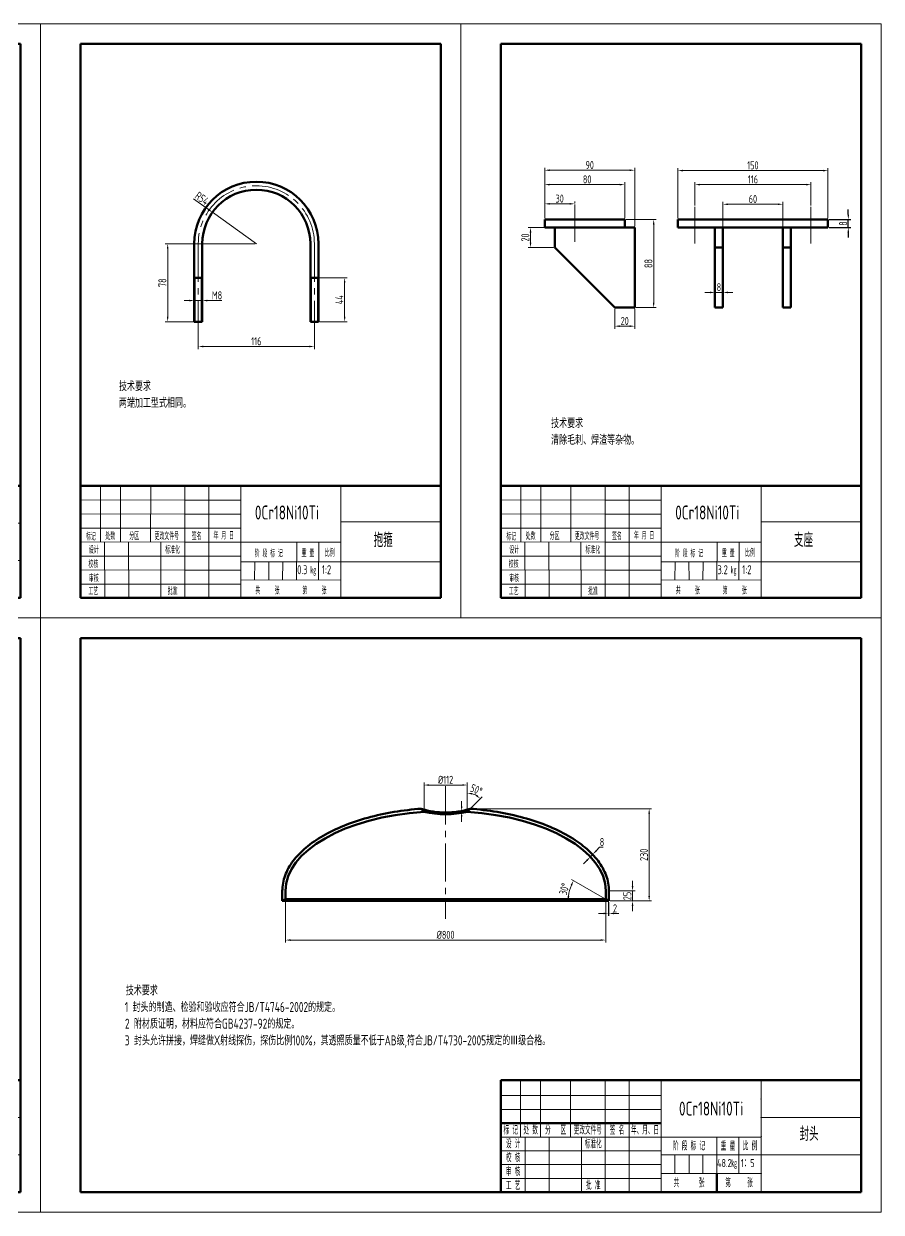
# Model space of a CAD drawing. Header units: millimetres. Extents: x -4783 to 11684, y 6425 to 68023.
# Drawn here: x -3167 to -2739, y 6770 to 7364 of the extents above; entities that cross this region are included whole.
import ezdxf
from ezdxf.enums import TextEntityAlignment as Align

# ---------------------------------------------------------------- set-up
doc = ezdxf.new("R2010")
doc.units = ezdxf.units.MM
doc.linetypes.add('CENTER2', pattern=[28.575, 19.05, -3.175, 3.175, -3.175])
for name, color, linetype, lineweight in [('中心线', 1, 'CENTER2', 15), ('剖面线', 2, 'Continuous', 20), ('尺寸线', 3, 'Continuous', 15), ('细实线', 2, 'Continuous', 15), ('轮廓', 6, 'Continuous', 50), ('轮廓线', 7, 'Continuous', 50)]:
    doc.layers.add(name, color=color, linetype=linetype, lineweight=lineweight)
doc.styles.add('工程字', font='gbenor.shx', dxfattribs={"width": 0.8, "bigfont": 'gbcbig.shx'})
doc.styles.add('文字3.5', font='SimSun.ttf', dxfattribs={"width": 0.5, "height": 3.5})
doc.styles.add('文字4.0', font='SimSun.ttf', dxfattribs={"width": 0.5, "height": 4})
doc.styles.add('文字5.0', font='SimSun.ttf', dxfattribs={"width": 0.5, "height": 5})
doc.dimstyles.new('支撑板', dxfattribs={"dimtxt": 4, "dimasz": 2.5, "dimexe": 1.25, "dimexo": 0.625, "dimtad": 1, "dimdec": 0, "dimlfac": 2, "dimtxsty": '工程字', "dimcen": 2.5, "dimadec": 0, "dimazin": 0, "dimtp": 0.5, "dimtm": 1e-09, "dimtfac": 0.5, "dimtdec": 0, "dimtix": 1, "dimtmove": 0, "dimatfit": 3, "dimfxl": 0, "dimarcsym": 0})

# ---------------------------------------------------------------- blocks, each defined once
blk = doc.blocks.new('A4')
at = {"layer": '剖面线'}
for p, q in [((-180, 66), (-180.07, 37.98)), ((-170, 65.97), (-170.07, 37.95)), ((-155, 65.94), (-155.07, 37.92)), ((-138, 66.03), (-137.99, 9.99)), ((-126, 66.03), (-125.99, 9.99)), ((-110, 66.03), (-109.99, 9.99)), ((-60, 66.04), (-59.99, 10)), ((-190, 59), (-138, 58.9)), ((-138.04, 58.9), (-110, 58.9)), ((-190.01, 52), (-138.01, 51.9)), ((-138.04, 51.9), (-110, 51.9)), ((-10, 48.04), (-60, 48.01)), ((-190, 44.9), (-110, 44.9)), ((-190.04, 38), (-138.04, 37.9)), ((-178, 38), (-177.85, 10)), ((-166, 38.07), (-165.85, 10.07)), ((-150, 38.15), (-149.85, 10.15)), ((-138.04, 37.9), (-110, 37.9)), ((-110, 37.9), (-59.99, 37.9)), ((-81.99, 38.07), (-82.07, 18.97)), ((-70.99, 38.02), (-71.07, 18.93)), ((-190, 30.9), (-110, 30.9)), ((-190.07, 24), (-138.07, 23.9)), ((-138.04, 23.9), (-110, 23.9)), ((-59.98, 28.01), (-110, 28.01)), ((-103.03, 28.14), (-103.12, 19.09)), ((-96.04, 28.01), (-96.01, 19.01)), ((-89.04, 28.01), (-89.12, 18.96)), ((-9.99, 28.04), (-59.98, 28.01)), ((-109.82, 18.97), (-59.99, 19.13)), ((-190, 16.9), (-110, 16.9))]:
    blk.add_line(p, q, dxfattribs=at)
at = {"layer": '细实线'}
for p, q in [((0, 297), (-210, 297)), ((-210, 297), (-210, 0)), ((0, 0), (0, 297)), ((-210, 0), (0, 0))]:
    blk.add_line(p, q, dxfattribs=at)
at = {"layer": '轮廓'}
for p, q in [((-190, 10), (-190, 78)), ((-10, 78), (-10, 10)), ((-190, 66), (-10, 66.04)), ((-10, 10), (-190, 10))]:
    blk.add_line(p, q, dxfattribs=at)
at = {"layer": '轮廓线'}
for p, q in [((-10, 287), (-190, 287)), ((-190, 287), (-190, 10)), ((-10, 10), (-10, 287)), ((-190, 10), (-10, 10))]:
    blk.add_line(p, q, dxfattribs=at)
at = {"layer": '尺寸线', "style": '工程字', "width": 0.8}
for tag, height, p in [('5', 7, (-86.88, 49.22)), ('1', 7, (-38.82, 35.49)), ('3', 4.5, (-79.24, 21.89)), ('4', 4.5, (-67.13, 21.89))]:
    blk.add_attdef(tag, text='', height=height, dxfattribs=at).set_placement(p, align=Align.CENTER)
at = {"layer": '轮廓', "style": '文字5.0', "width": 0.5}
for s, p in [('标记', (-184.88, 41.05)), ('处数', (-175.18, 41.29)), ('分区 ', (-162.51, 41.29)), ('更改文件号', (-146.94, 41.29)), ('签名', (-132.04, 41.29)), ('年 月 日', (-118.48, 41.51)), ('设计', (-183.41, 34.4)), ('标准化', (-144.05, 34.4)), ('阶 段 标 记', (-96.04, 32.62)), ('重 量', (-76.45, 32.85)), ('比例', (-65.55, 32.85)), ('校核', (-183.63, 27.29)), ('kg', (-73.78, 23.52)), ('审核', (-183.41, 20.18)), ('工艺', (-183.63, 13.74)), ('批准', (-144.05, 13.74)), ('共     张        第     张', (-84.9, 14.06))]:
    blk.add_text(s, height=3.5, dxfattribs=at).set_placement(p, align=Align.MIDDLE)
blk = doc.blocks.new('*D314')
at = {"layer": 'Defpoints', "color": 0}
for p in [(-2765.7, 7265.89), (-2755.53, 7265.89), (-2765.7, 7261.89)]:
    blk.add_point(p, dxfattribs=at)
at = {"layer": '尺寸线', "color": 0, "lineweight": -2}
for p, q in [((-2755.53, 7268.39), (-2755.53, 7270.89)), ((-2765.08, 7265.89), (-2754.28, 7265.89)), ((-2755.53, 7261.89), (-2755.53, 7265.89)), ((-2765.08, 7261.89), (-2754.28, 7261.89)), ((-2755.53, 7259.39), (-2755.53, 7256.89))]:
    blk.add_line(p, q, dxfattribs=at)
at = {"layer": '尺寸线', "color": 0}
for points in [[(-2755.95, 7268.39), (-2755.12, 7268.39), (-2755.53, 7265.89)], [(-2755.95, 7259.39), (-2755.12, 7259.39), (-2755.53, 7261.89)]]:
    blk.add_solid(points, dxfattribs=at)
at = {"layer": '尺寸线', "color": 0, "insert": (-2758.16, 7263.89), "char_height": 4, "attachment_point": 5, "rotation": 90, "style": '工程字'}
blk.add_mtext('8', dxfattribs=at)
blk = doc.blocks.new('A3')
at = {"layer": '细实线'}
for p, q in [((-420, 297), (-420, 0)), ((-420, 297), (0, 297)), ((0, 297), (0, 0)), ((-180.15, 66), (-180.15, 37.6)), ((-170.15, 66), (-170.15, 37.6)), ((-155.23, 37.6), (-155.23, 66)), ((-137.99, 66), (-137.99, 10)), ((-126, 66), (-126, 10)), ((-109.99, 66), (-109.98, 10)), ((-59.99, 66), (-59.98, 10)), ((-190, 58.3), (-109.99, 58.3)), ((-190, 51.4), (-109.99, 51.4)), ((-10, 47.33), (-59.99, 47.32)), ((-190, 37.6), (-59.98, 37.6)), ((-177.82, 37.6), (-177.82, 10)), ((-165.82, 37.6), (-165.82, 10)), ((-149.82, 37.6), (-149.82, 10)), ((-82.07, 37.6), (-82.07, 19.33)), ((-71.07, 37.6), (-71.07, 19.33)), ((-190, 30.7), (-109.98, 30.7)), ((-190, 23.8), (-109.98, 23.8)), ((-59.98, 28.67), (-109.98, 28.66)), ((-103.12, 28.66), (-103.12, 19.33)), ((-96.01, 28.66), (-96.01, 19.33)), ((-89.12, 28.66), (-89.12, 19.33)), ((-10, 28.67), (-59.98, 28.67)), ((-59.98, 19.33), (-109.98, 19.32)), ((-190, 16.9), (-109.98, 16.9)), ((0, 0), (-420, 0))]:
    blk.add_line(p, q, dxfattribs=at)
for p in [(-59.99, 56.67), (-59.99, 47.33), (-10, 47.33), (-59.98, 38), (-59.98, 28.67), (-10, 28.67), (-59.98, 19.33)]:
    blk.add_point(p, dxfattribs=at)
at = {"layer": '轮廓'}
for p, q in [((-190, 66), (-10, 66)), ((-190, 66), (-190, 10)), ((-10, 10), (-10, 66)), ((-190, 44.5), (-109.98, 44.5)), ((-190, 10), (-10, 10))]:
    blk.add_line(p, q, dxfattribs=at)
at = {"layer": '轮廓线'}
for p, q in [((-400, 287), (-400, 10)), ((-400, 287), (-10, 287)), ((-10, 287), (-10, 10)), ((-82.07, 19.33), (-82.07, 10)), ((-10, 10), (-400, 10))]:
    blk.add_line(p, q, dxfattribs=at)
at = {"layer": '细实线', "linetype": 'Continuous', "style": '工程字', "width": 0.8}
for tag, height, p in [('1', 7, (-36.02, 35.64)), ('3', 4, (-78.37, 22.56)), ('4', 4, (-66.7, 22.56)), ('2', 7, (-36.02, 17.15))]:
    blk.add_attdef(tag, text='', height=height, dxfattribs=at).set_placement(p, align=Align.CENTER)
at = {"layer": '轮廓', "char_height": 4, "attachment_point": 5, "style": '文字4.0'}
for s, insert, width in [('标 记', (-185.08, 41.05), 9.8461), ('处 数', (-175.15, 41.05), 10), ('分   区', (-162.69, 41.05), 14.9286), ('更改文件号', (-146.61, 41.05), 17.2367), ('签 名', (-131.99, 41.05), 11.9886), ('年、月、日', (-117.99, 41.05), 16.0167), ('设 计', (-183.91, 34.15), 12.181), ('标准化', (-143.9, 34.15), 11.8301), ('阶 段 标 记', (-96.03, 33.13), 27.9116), ('重 量', (-76.57, 33.13), 11.0002), ('比 例', (-65.53, 33.13), 11.0898), ('校 核', (-183.91, 27.25), 12.181), ('审 核', (-183.91, 20.35), 12.181), ('工 艺', (-183.91, 13.45), 12.181), ('批 准', (-143.9, 13.45), 11.8301), ('共      张', (-96.03, 14.66), 27.9082)]:
    blk.add_mtext(s, dxfattribs=dict(at, insert=insert, width=width))
at = {"layer": '轮廓线', "attachment_point": 5}
for s, insert, char_height, width, style in [('kg', (-73.5, 24), 3.5, 4.8652, '文字3.5'), ('第     张', (-71.02, 14.66), 4, 22.0936, '文字4.0')]:
    blk.add_mtext(s, dxfattribs=dict(at, insert=insert, char_height=char_height, width=width, style=style))

msp = doc.modelspace()

# ---------------------------------------------------------------- linework, layer by layer
at = {"layer": '中心线'}
for p, q in [((-2892.2445, 7273.393), (-2892.2445, 7254.7108)), ((-2832.2025, 7253.9471), (-2832.2025, 7272.1873)), ((-2774.2025, 7253.9471), (-2774.2025, 7272.1873)), ((-3080.2998, 7253.7686), (-3080.2998, 7214.8227)), ((-3022.2998, 7253.7686), (-3022.2998, 7214.8227)), ((-2956.7313, 6982.6437), (-2956.7313, 6916.4432))]:
    msp.add_line(p, q, dxfattribs=at)
msp.add_arc((-3051.2998, 7253.7686), 29, 0, 180, dxfattribs=at)
at = {"layer": '尺寸线'}
for p, q in [((-2907.2445, 7266.518), (-2907.2445, 7291.7723)), ((-2904.7445, 7290.5223), (-2864.7445, 7290.5223)), ((-2862.2445, 7262.518), (-2862.2445, 7291.7723)), ((-2840.7025, 7266.518), (-2840.7025, 7291.5894)), ((-2838.2025, 7290.3394), (-2768.2025, 7290.3394)), ((-2765.7025, 7266.518), (-2765.7025, 7291.5894)), ((-2907.2445, 7266.518), (-2907.2445, 7284.5845)), ((-2904.7445, 7283.3345), (-2869.7445, 7283.3345)), ((-2867.2445, 7266.518), (-2867.2445, 7284.5845)), ((-2832.2025, 7272.8123), (-2832.2025, 7284.5845)), ((-2829.7025, 7283.3345), (-2776.7025, 7283.3345)), ((-2774.2025, 7272.8123), (-2774.2025, 7284.5845)), ((-3082.6669, 7276.2358), (-3075.2824, 7270.9465)), ((-2907.2445, 7266.518), (-2907.2445, 7274.9661)), ((-2904.7445, 7273.7161), (-2894.7445, 7273.7161)), ((-2892.2445, 7274.018), (-2892.2445, 7274.9661)), ((-2818.1805, 7262.518), (-2818.1805, 7274.7592)), ((-2815.6805, 7273.5092), (-2790.7244, 7273.5092)), ((-2788.2244, 7262.518), (-2788.2244, 7274.7592)), ((-3051.2998, 7253.7686), (-3073.25, 7269.4908)), ((-2866.6195, 7265.893), (-2851.5359, 7265.893)), ((-2902.8695, 7261.893), (-2915.5585, 7261.893)), ((-2914.3085, 7254.393), (-2914.3085, 7259.393)), ((-2852.7859, 7263.393), (-2852.7859, 7224.393)), ((-3051.9248, 7253.7686), (-3096.8481, 7253.7686)), ((-3095.5981, 7251.2686), (-3095.5981, 7217.3227)), ((-2902.8695, 7251.893), (-2915.5585, 7251.893)), ((-3019.6748, 7236.7686), (-3005.9345, 7236.7686)), ((-3082.2998, 7229.3092), (-3082.2998, 7224.126)), ((-3078.2998, 7229.3092), (-3078.2998, 7224.126)), ((-3007.1845, 7217.3227), (-3007.1845, 7234.2686)), ((-2824.6805, 7229.43), (-2827.1805, 7229.43)), ((-2822.1805, 7226.8461), (-2822.1805, 7230.68)), ((-2822.1805, 7229.43), (-2818.1805, 7229.43)), ((-2818.1805, 7226.8461), (-2818.1805, 7230.68)), ((-2815.6805, 7229.43), (-2813.1805, 7229.43)), ((-3084.7998, 7225.376), (-3087.2998, 7225.376)), ((-3082.2998, 7225.376), (-3078.2998, 7225.376)), ((-3075.7998, 7225.376), (-3068.5831, 7225.376)), ((-2872.2445, 7221.268), (-2872.2445, 7211.331)), ((-2862.2445, 7221.268), (-2862.2445, 7211.331)), ((-2861.6195, 7221.893), (-2851.5359, 7221.893)), ((-3078.9248, 7214.8227), (-3096.8481, 7214.8227)), ((-3080.2998, 7214.1977), (-3080.2998, 7201.1638)), ((-3022.3218, 7214.1977), (-3022.3218, 7201.1638)), ((-3019.6748, 7214.8227), (-3005.9345, 7214.8227)), ((-2869.7445, 7212.581), (-2864.7445, 7212.581)), ((-3077.7998, 7202.4138), (-3024.8218, 7202.4138)), ((-2967.5313, 6970.5382), (-2967.5313, 6984.488)), ((-2965.0313, 6983.238), (-2948.4333, 6983.238)), ((-2945.9333, 6970.5342), (-2945.9333, 6984.488)), ((-2945.9333, 6970.8456), (-2945.9333, 6980.4585)), ((-2948.7293, 6972.6131), (-2948.7293, 6975.1131)), ((-2943.9919, 6971.8506), (-2938.4739, 6977.3687)), ((-2946.5544, 6970.1131), (-2949.9793, 6970.1131)), ((-2946.5544, 6969.9131), (-2949.9793, 6969.9131)), ((-2948.7293, 6969.9131), (-2948.7293, 6970.1131)), ((-2945.9333, 6969.9092), (-2945.9333, 6970.2206)), ((-2943.8089, 6971.4087), (-2853.7912, 6971.4087)), ((-2855.0412, 6927.7794), (-2855.0412, 6968.9087)), ((-2948.7293, 6967.4131), (-2948.7293, 6964.9131)), ((-2881.5127, 6950.3284), (-2879.7694, 6952.1202)), ((-2879.7694, 6952.1202), (-2878.0777, 6952.1202)), ((-2886.1151, 6945.5979), (-2887.8584, 6943.806)), ((-2885.1289, 6948.1264), (-2883.4758, 6946.5181)), ((-2884.3718, 6947.3897), (-2883.256, 6948.5365)), ((-2884.0132, 6949.2732), (-2882.3601, 6947.6648)), ((-2877.2726, 6926.5156), (-2893.8705, 6936.0985)), ((-2863.3405, 6932.7794), (-2863.3405, 6935.2794)), ((-2874.5063, 6930.2794), (-2862.0905, 6930.2794)), ((-2863.3405, 6925.2794), (-2863.3405, 6930.2794)), ((-3036.7313, 6925.5781), (-3036.7313, 6904.5029)), ((-2876.7313, 6925.5781), (-2876.7313, 6904.5029)), ((-2875.3313, 6924.6544), (-2875.3313, 6917.8007)), ((-2875.1313, 6924.6544), (-2875.1313, 6917.8007)), ((-2874.5063, 6925.2794), (-2853.7912, 6925.2794)), ((-2874.5063, 6925.2794), (-2862.0905, 6925.2794)), ((-2863.3405, 6922.7794), (-2863.3405, 6920.2794)), ((-2877.8313, 6919.0507), (-2880.3313, 6919.0507)), ((-2875.1313, 6919.0507), (-2875.3313, 6919.0507)), ((-2872.6313, 6919.0507), (-2870.1313, 6919.0507)), ((-3034.2313, 6905.7529), (-2879.2313, 6905.7529))]:
    msp.add_line(p, q, dxfattribs=at)
for centre, radius, start, end in [((-2945.9333, 6969.9092), 9.2992, 60.4501551, 74.5498449), ((-2875.1313, 6925.2794), 20.3882, 157.0300204, 172.9699796)]:
    msp.add_arc(centre, radius, start, end, dxfattribs=at)
for points in [[(-2904.7445, 7290.939), (-2904.7445, 7290.1056), (-2907.2445, 7290.5223)], [(-2864.7445, 7290.939), (-2864.7445, 7290.1056), (-2862.2445, 7290.5223)], [(-2838.2025, 7290.7561), (-2838.2025, 7289.9227), (-2840.7025, 7290.3394)], [(-2768.2025, 7290.7561), (-2768.2025, 7289.9227), (-2765.7025, 7290.3394)], [(-2904.7445, 7283.7511), (-2904.7445, 7282.9178), (-2907.2445, 7283.3345)], [(-2869.7445, 7283.7511), (-2869.7445, 7282.9178), (-2867.2445, 7283.3345)], [(-2829.7025, 7283.7511), (-2829.7025, 7282.9178), (-2832.2025, 7283.3345)], [(-2776.7025, 7283.7511), (-2776.7025, 7282.9178), (-2774.2025, 7283.3345)], [(-3075.0398, 7271.2853), (-3075.5251, 7270.6078), (-3073.25, 7269.4908)], [(-2904.7445, 7274.1327), (-2904.7445, 7273.2994), (-2907.2445, 7273.7161)], [(-2894.7445, 7274.1327), (-2894.7445, 7273.2994), (-2892.2445, 7273.7161)], [(-2815.6805, 7273.9259), (-2815.6805, 7273.0926), (-2818.1805, 7273.5092)], [(-2790.7244, 7273.9259), (-2790.7244, 7273.0926), (-2788.2244, 7273.5092)], [(-2853.2026, 7263.393), (-2852.3693, 7263.393), (-2852.7859, 7265.893)], [(-2914.7252, 7259.393), (-2913.8919, 7259.393), (-2914.3085, 7261.893)], [(-3096.0148, 7251.2686), (-3095.1814, 7251.2686), (-3095.5981, 7253.7686)], [(-2914.7252, 7254.393), (-2913.8919, 7254.393), (-2914.3085, 7251.893)], [(-3007.6011, 7234.2686), (-3006.7678, 7234.2686), (-3007.1845, 7236.7686)], [(-2824.6805, 7229.8466), (-2824.6805, 7229.0133), (-2822.1805, 7229.43)], [(-2815.6805, 7229.8466), (-2815.6805, 7229.0133), (-2818.1805, 7229.43)], [(-3084.7998, 7225.7927), (-3084.7998, 7224.9594), (-3082.2998, 7225.376)], [(-3075.7998, 7225.7927), (-3075.7998, 7224.9594), (-3078.2998, 7225.376)], [(-2853.2026, 7224.393), (-2852.3693, 7224.393), (-2852.7859, 7221.893)], [(-3096.0148, 7217.3227), (-3095.1814, 7217.3227), (-3095.5981, 7214.8227)], [(-3007.6011, 7217.3227), (-3006.7678, 7217.3227), (-3007.1845, 7214.8227)], [(-2869.7445, 7212.9976), (-2869.7445, 7212.1643), (-2872.2445, 7212.581)], [(-2864.7445, 7212.9976), (-2864.7445, 7212.1643), (-2862.2445, 7212.581)], [(-3077.7998, 7202.8305), (-3077.7998, 7201.9971), (-3080.2998, 7202.4138)], [(-3024.8218, 7202.8305), (-3024.8218, 7201.9971), (-3022.3218, 7202.4138)], [(-2965.0313, 6983.6546), (-2965.0313, 6982.8213), (-2967.5313, 6983.238)], [(-2948.4333, 6983.6546), (-2948.4333, 6982.8213), (-2945.9333, 6983.238)], [(-2943.512, 6978.4595), (-2943.4, 6979.2853), (-2945.9333, 6979.2085)], [(-2941.0947, 6978.3304), (-2941.5994, 6977.6673), (-2939.3577, 6976.4848)], [(-2949.1459, 6972.6131), (-2948.3126, 6972.6131), (-2948.7293, 6970.1131)], [(-2949.1459, 6967.4131), (-2948.3126, 6967.4131), (-2948.7293, 6969.9131)], [(-2855.4579, 6968.9087), (-2854.6246, 6968.9087), (-2855.0412, 6971.4087)], [(-2881.8113, 6950.6189), (-2881.2141, 6950.0378), (-2883.256, 6948.5365)], [(-2886.4137, 6945.8884), (-2885.8165, 6945.3073), (-2884.3718, 6947.3897)], [(-2894.2758, 6933.4217), (-2893.53, 6933.05), (-2892.788, 6935.4735)], [(-2863.7571, 6932.7794), (-2862.9238, 6932.7794), (-2863.3405, 6930.2794)], [(-2894.9503, 6927.7491), (-2895.7821, 6927.8002), (-2895.5195, 6925.2794)], [(-2855.4579, 6927.7794), (-2854.6246, 6927.7794), (-2855.0412, 6925.2794)], [(-2863.7571, 6922.7794), (-2862.9238, 6922.7794), (-2863.3405, 6925.2794)], [(-2877.8313, 6919.4674), (-2877.8313, 6918.634), (-2875.3313, 6919.0507)], [(-2872.6313, 6919.4674), (-2872.6313, 6918.634), (-2875.1313, 6919.0507)], [(-3034.2313, 6906.1695), (-3034.2313, 6905.3362), (-3036.7313, 6905.7529)], [(-2879.2313, 6906.1695), (-2879.2313, 6905.3362), (-2876.7313, 6905.7529)]]:
    msp.add_solid(points, dxfattribs=at)
at = {"layer": '细实线'}
for p, q in [((-3081.7998, 7236.7686), (-3081.7998, 7214.8227)), ((-3078.7998, 7236.7686), (-3078.7998, 7214.8227)), ((-3023.7998, 7236.7686), (-3023.7998, 7214.8227)), ((-3020.7998, 7236.7686), (-3020.7998, 7214.8227))]:
    msp.add_line(p, q, dxfattribs=at)
at = {"layer": '轮廓线'}
for p, q in [((-2907.2445, 7265.893), (-2867.2445, 7265.893)), ((-2907.2445, 7261.893), (-2907.2445, 7265.893)), ((-2867.2445, 7261.893), (-2867.2445, 7265.893)), ((-2840.7025, 7265.893), (-2765.7025, 7265.893)), ((-2840.7025, 7261.893), (-2840.7025, 7265.893)), ((-2765.7025, 7265.893), (-2765.7025, 7261.893)), ((-2862.2445, 7261.893), (-2907.2445, 7261.893)), ((-2902.2445, 7261.893), (-2902.2445, 7251.893)), ((-2862.2445, 7261.893), (-2862.2445, 7221.893)), ((-2765.7025, 7261.893), (-2840.7025, 7261.893)), ((-2822.1805, 7261.893), (-2822.1805, 7221.893)), ((-2818.1805, 7221.893), (-2818.1805, 7261.893)), ((-2788.2244, 7221.893), (-2788.2244, 7261.893)), ((-2784.2244, 7261.893), (-2784.2244, 7221.893)), ((-3082.2998, 7253.7686), (-3082.2998, 7226.7686)), ((-3078.2998, 7253.7686), (-3078.2998, 7226.7686)), ((-3024.2998, 7253.7686), (-3024.2998, 7226.7686)), ((-3020.2998, 7253.7686), (-3020.2998, 7226.7686)), ((-2872.2445, 7221.893), (-2902.2445, 7251.893)), ((-2822.1805, 7251.893), (-2818.1805, 7251.893)), ((-2784.2244, 7251.893), (-2788.2244, 7251.893)), ((-3078.2998, 7236.7686), (-3082.2998, 7236.7686)), ((-3024.2998, 7236.7686), (-3020.2998, 7236.7686)), ((-3082.2998, 7226.7686), (-3082.2998, 7214.8227)), ((-3078.2998, 7226.7686), (-3078.2998, 7214.8227)), ((-3024.2998, 7226.7686), (-3024.2998, 7214.8227)), ((-3020.2998, 7226.7686), (-3020.2998, 7214.8227)), ((-2862.2445, 7221.893), (-2872.2445, 7221.893)), ((-2822.1805, 7221.893), (-2818.1805, 7221.893)), ((-2784.2244, 7221.893), (-2788.2244, 7221.893)), ((-3082.2998, 7214.8227), (-3078.2998, 7214.8227)), ((-3024.3218, 7214.8227), (-3020.3218, 7214.8227)), ((-2967.5313, 6969.9132), (-2969.0269, 6971.4088)), ((-2945.9333, 6969.9092), (-2944.4339, 6971.4087)), ((-3038.3313, 6930.2794), (-3038.3313, 6925.2794)), ((-3038.3313, 6925.2794), (-3036.7313, 6926.2031)), ((-3036.7313, 6930.2794), (-3036.7313, 6926.2031)), ((-3036.7313, 6926.2031), (-2876.7313, 6926.2031)), ((-2876.7313, 6926.2031), (-2876.7313, 6930.2794)), ((-2876.7313, 6926.2031), (-2875.1313, 6925.2794)), ((-2875.1313, 6925.2794), (-2875.1313, 6930.2794)), ((-3038.3313, 6925.2794), (-2875.1313, 6925.2794))]:
    msp.add_line(p, q, dxfattribs=at)
for centre, radius, start, end in [((-3051.2998, 7253.7686), 31, 0, 180), ((-3051.2998, 7253.7686), 27, 0, 180), ((-2956.7302, 7009.8191), 40.3306, 252.2479486, 287.7513852), ((-2956.7313, 7015.5005), 46.8491, 256.6718879, 283.3281121)]:
    msp.add_arc(centre, radius, start, end, dxfattribs=at)
for start_param, end_param in [(4.84780244, 6.28318531), (3.14159265, 4.57697552)]:
    msp.add_ellipse((-2956.7313, 6930.2794), major_axis=(-80, 0), ratio=0.5, start_param=start_param, end_param=end_param, dxfattribs=at)
for points, knots in [([(-3038.3313, 6930.2794), (-3038.3313, 6931.5827), (-3038.2131, 6932.886), (-3037.7432, 6935.4751), (-3037.3915, 6936.7608), (-3036.462, 6939.3002), (-3035.8842, 6940.5538), (-3033.8552, 6944.1978), (-3032.0974, 6946.5263), (-3027.8297, 6950.9581), (-3025.3194, 6953.062), (-3019.6291, 6956.9976), (-3016.4489, 6958.8294), (-3009.5149, 6962.1754), (-3005.7612, 6963.6895), (-2997.7933, 6966.3595), (-2993.5792, 6967.5152), (-2984.8185, 6969.4359), (-2980.2719, 6970.2007), (-2973.4468, 6971.0214), (-2971.2438, 6971.2382), (-2969.0269, 6971.4088)], [3.14159265, 3.14159265, 3.14159265, 3.14159265, 3.23210074, 3.23210074, 3.32260883, 3.32260883, 3.41311691, 3.41311691, 3.59032706, 3.59032706, 3.76753721, 3.76753721, 3.94474735, 3.94474735, 4.1219575, 4.1219575, 4.29916765, 4.29916765, 4.4763778, 4.4763778, 4.55963528, 4.55963528, 4.55963528, 4.55963528]), ([(-2875.1313, 6930.2794), (-2875.1313, 6931.5827), (-2875.2495, 6932.886), (-2875.7194, 6935.4751), (-2876.0711, 6936.7608), (-2877.0006, 6939.3002), (-2877.5784, 6940.5538), (-2879.6074, 6944.1978), (-2881.3652, 6946.5263), (-2885.6329, 6950.9581), (-2888.1432, 6953.062), (-2893.8335, 6956.9976), (-2897.0137, 6958.8294), (-2903.9477, 6962.1754), (-2907.7014, 6963.6895), (-2915.6693, 6966.3595), (-2919.8834, 6967.5152), (-2928.6441, 6969.4359), (-2933.1907, 6970.2007), (-2940.0152, 6971.0213), (-2942.2176, 6971.238), (-2944.4339, 6971.4087)], [3.14159265, 3.14159265, 3.14159265, 3.14159265, 3.23210074, 3.23210074, 3.32260883, 3.32260883, 3.41311691, 3.41311691, 3.59032706, 3.59032706, 3.76753721, 3.76753721, 3.94474735, 3.94474735, 4.1219575, 4.1219575, 4.29916765, 4.29916765, 4.4763778, 4.4763778, 4.55961203, 4.55961203, 4.55961203, 4.55961203])]:
    msp.add_open_spline(points, degree=3, knots=knots, dxfattribs=at)

# ---------------------------------------------------------------- block references
at = {"layer": '尺寸线'}
for name, p, values in [('A3', (-3159.0964, 7066.7232), {'1': '上塔筒体', '3': '967', '4': '1:15'}), ('A4', (-2949.0964, 7066.7232), {'1': '抱箍', '3': '0.3', '4': '1:2', '5': '0Cr18Ni10Ti'}), ('A4', (-2739.0964, 7066.7232), {'1': '支座', '3': '3.2', '4': '1:2', '5': '0Cr18Ni10Ti'}), ('A3', (-3159.0964, 6769.7232), {'1': '塔帽筒体', '3': '145', '4': '1：15'}), ('A3', (-2739.0964, 6769.7232), {'1': '封头', '3': '48.2', '4': '1：5'})]:
    msp.add_blockref(name, p, dxfattribs=at).add_auto_attribs(values)

# ---------------------------------------------------------------- texts
at = {"layer": '尺寸线', "style": '工程字', "width": 0.8}
for s, p in [('技术要求', (-3116.5304, 6878.1245)), ('1 封头的制造、检验和验收应符合JB/T4746-2002的规定。', (-3117.0304, 6869.7912)), ('2 附材质证明，材料应符合GB4237-92的规定。', (-3116.9458, 6861.4579)), ('3 封头允许拼接，焊缝做X射线探伤，探伤比例100%，其透照质量不低于AB级,符合JB/T4730-2005规定的Ⅲ级合格。', (-3117.0304, 6853.1245))]:
    msp.add_text(s, height=5, dxfattribs=at).set_placement(p)
at = {"layer": '尺寸线', "char_height": 4, "attachment_point": 5, "style": '工程字'}
for s, insert in [('90', (-2884.7445, 7293.1473)), ('150', (-2803.2025, 7292.9644)), ('80', (-2886.0223, 7285.9595)), ('116', (-2803.2025, 7285.9595)), ('30', (-2899.7445, 7276.3411)), ('60', (-2803.2025, 7276.1342)), ('M8', (-3070.9415, 7228.001)), ('8', (-2820.1805, 7232.055)), ('20', (-2867.2445, 7215.206)), ('116', (-3051.3108, 7205.0388)), ('%%C112', (-2956.7323, 6985.863)), ('8', (-2878.611, 6954.7452)), ('2', (-2872.0924, 6921.614)), ('%%C800', (-2956.7313, 6908.3779))]:
    msp.add_mtext(s, dxfattribs=dict(at, insert=insert))
for s, insert, rotation in [('R54', (-3078.4624, 7276.4531), 324.3872714), ('20', (-2916.9335, 7256.893), 90), ('88', (-2855.4109, 7243.893), 90), ('78', (-3098.2231, 7234.2956), 90), ('44', (-3009.8095, 7225.7956), 90), ('50%%D', (-2941.3701, 6980.9258), 337.5), ('1', (-2951.3543, 6970.0131), 90), ('230', (-2857.6662, 6948.344), 90), ('30°', (-2897.4669, 6931.2642), 75), ('25', (-2865.9655, 6927.7794), 90)]:
    msp.add_mtext(s, dxfattribs=dict(at, insert=insert, rotation=rotation))
at = {"layer": '尺寸线', "style": '工程字'}
for s, insert, char_height, width, attachment_point in [('技术要求\\P两端加工型式相同。', (-3119.9522, 7185.1107), 5, 72.671879, 1), ('技术要求\\P清除毛刺、焊渣等杂物。', (-2904.0428, 7166.6154), 5, 49.786058, 1), ('0Cr18Ni10Ti', (-2824.0823, 6821.5232), 7, 49.994676, 5)]:
    msp.add_mtext(s, dxfattribs=dict(at, insert=insert, char_height=char_height, width=width, attachment_point=attachment_point))

# ---------------------------------------------------------------- dimensions: what is measured, and where the dimension line sits
at = {"layer": '尺寸线'}
dim = msp.add_linear_dim(base=(-2755.5347, 7265.893), p1=(-2765.7025, 7261.893), p2=(-2765.7025, 7265.893), angle=90, dimstyle='支撑板', dxfattribs=at)
dim.commit()
dim.dimension.update_dxf_attribs({"geometry": '*D314', "text_midpoint": (-2758.1597, 7263.893)})

doc.saveas('drawing.dxf')
